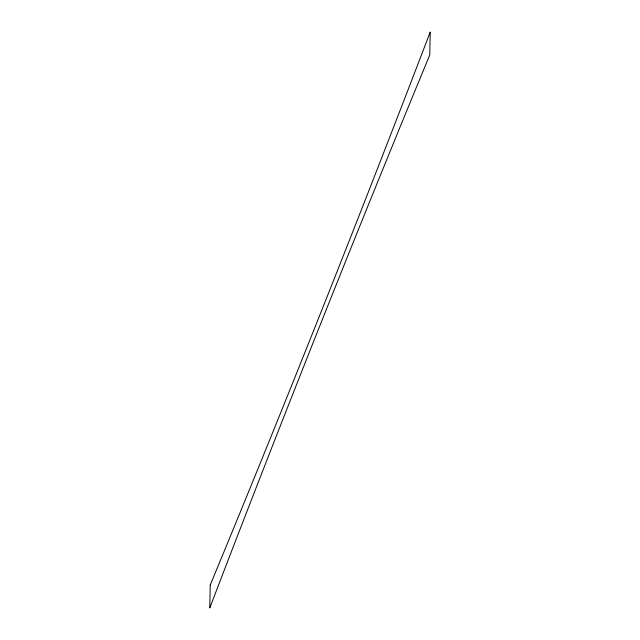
<?xml version="1.0" encoding="UTF-8"?>
<svg xmlns="http://www.w3.org/2000/svg" width="640" height="640" viewBox="0 0 640 640"><rect width="100%" height="100%" fill="white"/><g stroke="black" fill="none" stroke-linecap="round" stroke-linejoin="round"><path stroke-width="0.96" d="M210.232 585.032L209.752 608A3905.232 531.128 -71.8 0 1 429.768 54.976L430.248 32A3905.232 531.128 -71.8 0 1 210.232 585.024"/></g></svg>
